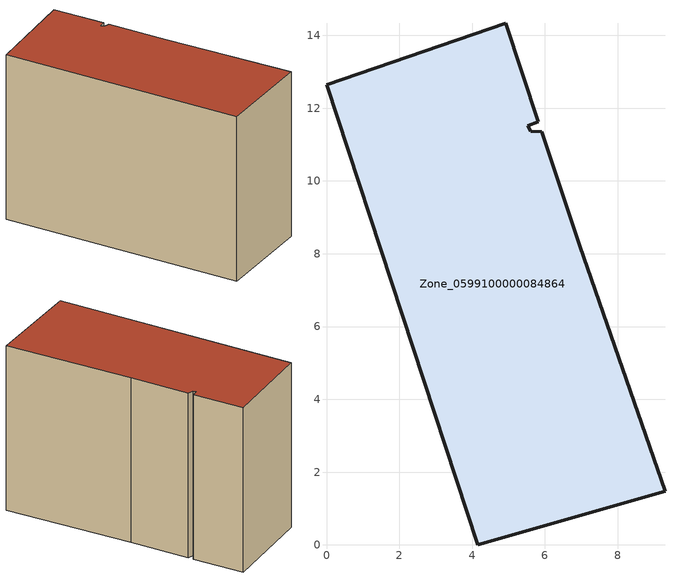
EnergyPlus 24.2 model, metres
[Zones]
Zone_0599100000084864
 floor ground (C_G): 5.82,11.63 5.53,11.52 5.61,11.36 5.92,11.35 6.96,8.22 9.3,1.48 4.15,0 0,12.64 4.92,14.34 z0
 wall outside (C_F): 4.15,0 9.3,1.48 6.96,8.22 5.92,11.35 5.61,11.36 5.53,11.52 5.82,11.63 4.92,14.34 0,12.64 4.15,0 z0:9.57
 roof outside (C_R): 5.92,11.35 5.61,11.36 5.53,11.52 5.82,11.63 4.92,14.34 0,12.64 4.15,0 9.3,1.48 6.96,8.22 z9.57
[BUILDING]
Pand.0599100000084864: North Axis=0; Terrain=City; Loads Convergence Tolerance Value=0.04; Temperature Convergence Tolerance Value=0.4; Solar Distribution=FullExterior; Maximum Number of Warmup Days=25; Minimum Number of Warmup Days=1
[Site:Location]
Rotterdam.The.Hague.AP_ZH_NLD Design_Conditions: Latitude=51.96; Longitude=4.45; Time Zone=1; Elevation=-4.5
[SITE:GROUNDTEMPERATURE:BUILDINGSURFACE]
18, 18, 18, 18, 18, 18, 18, 18, 18, 18, 18, 18
[MATERIAL] Thermal Absorptance=0.9; Solar Absorptance=0.7; Visible Absorptance=0.7
Name | Roughness | Thickness | Conductivity | Density | Specific Heat
G.TI.1946 | MediumSmooth | 0.15 | 1 | 540 | 1210
F.TI.1946 | Rough | 0.3 | 0.857143 | 1920 | 840
R.TI.1946 | MediumRough | 0.2 | 0.1 | 1500 | 1000
[CONSTRUCTION]
C_G: G.TI.1946
C_F: F.TI.1946
C_R: R.TI.1946
[ZONE]
Zone_0599100000084864: Type=1; Multiplier=1; Ceiling Height=Autocalculate; Volume=Autocalculate; Floor Area=autocalculate; Part of Total Floor Area=Yes
[ZONEINFILTRATION:DESIGNFLOWRATE]
Infil_Zone_0599100000084864: Zone or ZoneList or Space or SpaceList=Zone_0599100000084864; Schedule=AlwaysOn; Design Flow Rate Calculation Method=Flow/Area; Flow Rate per Floor Area=0.003; Constant Term Coefficient=1; Temperature Term Coefficient=0; Velocity Term Coefficient=0; Velocity Squared Term Coefficient=0
[HVACTEMPLATE:ZONE:IDEALLOADSAIRSYSTEM]
Zone_0599100000084864: Maximum Heating Supply Air Temperature=50; Minimum Cooling Supply Air Temperature=13; Maximum Heating Supply Air Humidity Ratio=0.0156; Minimum Cooling Supply Air Humidity Ratio=0.0077; Heating Limit=NoLimit; Cooling Limit=NoLimit; Dehumidification Control Type=ConstantSensibleHeatRatio; Cooling Sensible Heat Ratio=0.7; Dehumidification Setpoint=60; Humidification Control Type=None; Humidification Setpoint=30; Outdoor Air Method=None; Outdoor Air Flow Rate per Person=0.00944; Outdoor Air Flow Rate per Zone Floor Area=0; Outdoor Air Flow Rate per Zone=0; Demand Controlled Ventilation Type=None; Outdoor Air Economizer Type=NoEconomizer; Heat Recovery Type=None; Sensible Heat Recovery Effectiveness=0.7; Latent Heat Recovery Effectiveness=0.65
[ZONECONTROL:THERMOSTAT]
ThermostatControl_Zone_0599100000084864: Zone or ZoneList=Zone_0599100000084864; Control Type Schedule=DualSetpointControlType; Control 1=Thermostat_Zone_0599100000084864; Temperature Difference Between Cutout And Setpoint=0
[THERMOSTATSETPOINT:DUALSETPOINT]
Thermostat_Zone_0599100000084864: Heating Setpoint Temperature Schedule=HeatingSetpoint_Zone_0599100000084864; Cooling Setpoint Temperature Schedule=CoolingSetpoint_Zone_0599100000084864
[SCHEDULE:COMPACT]
HeatingSetpoint_Zone_0599100000084864: Through: 12/31, For: AllDays, Until: 24:00, 21
CoolingSetpoint_Zone_0599100000084864: Through: 12/31, For: AllDays, Until: 24:00, 24
DualSetpointControlType: Through: 12/31, For: AllDays, Until: 24:00, 4
AlwaysOn: Through: 12/31, For: AllDays, Until: 24:00, 1
